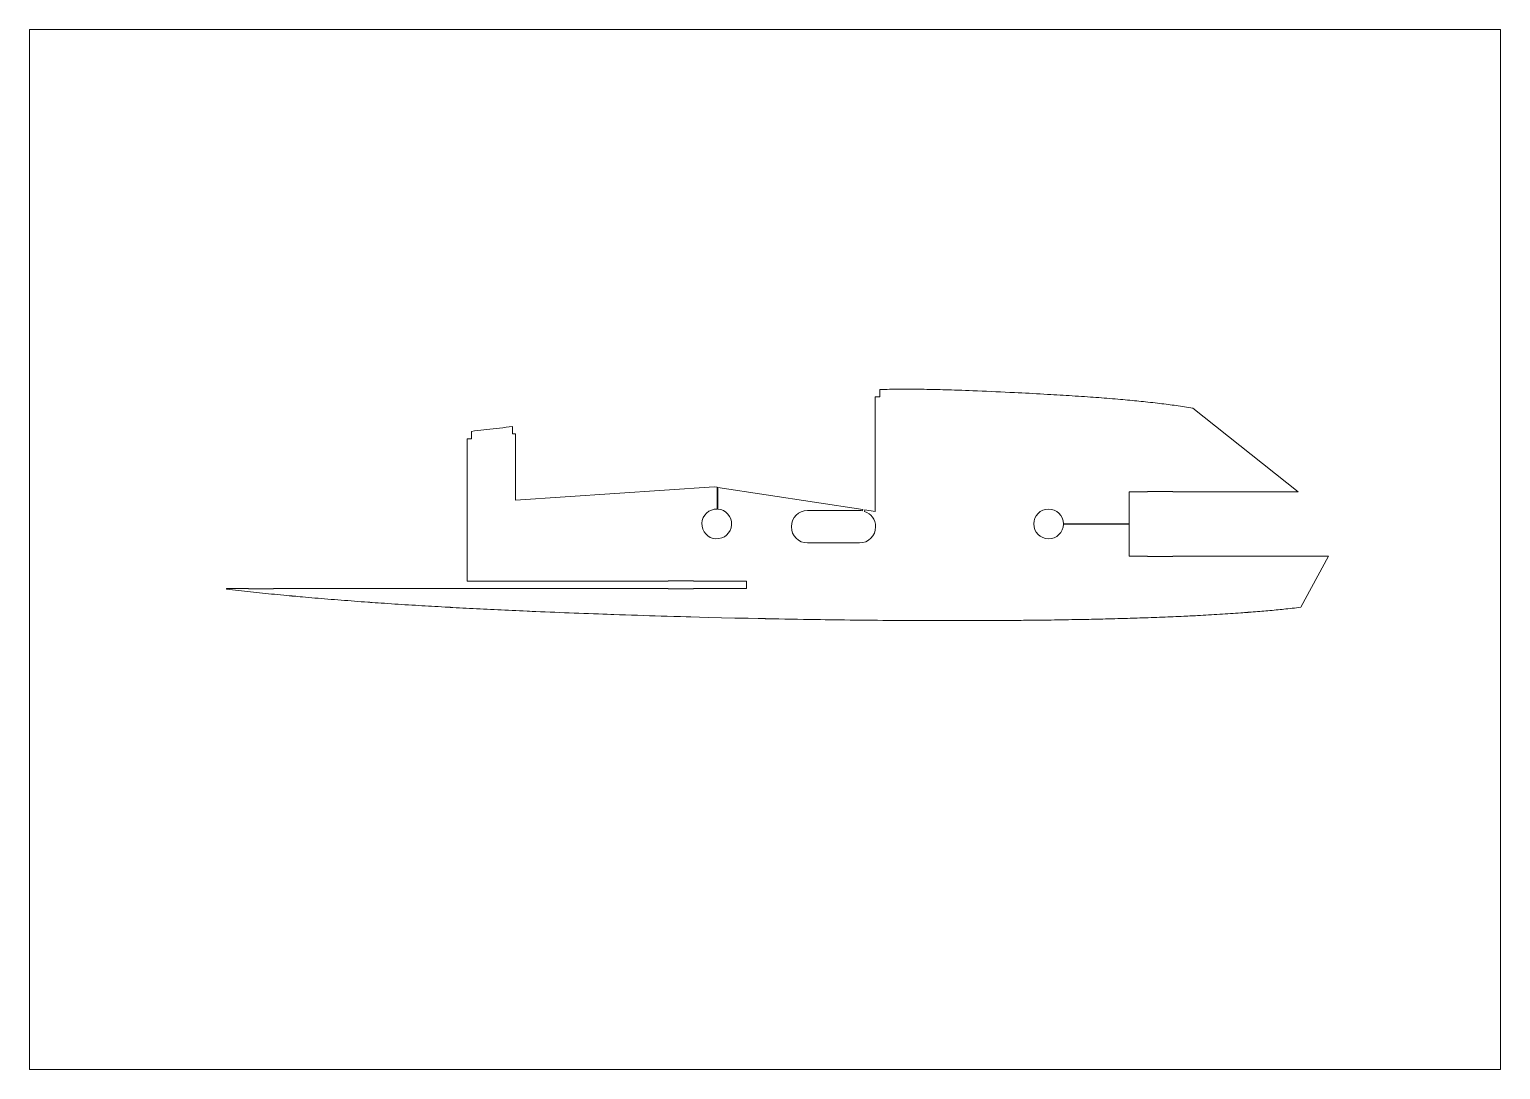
# Paper-space layout 'Sheet' of a CAD drawing. Header units: millimetres. Extents: x 0 to 594, y 0 to 420.
# The model-space entities are those that its viewports show. They can reach past a viewport. Long polylines and large blocks are cut down to what shows.
import ezdxf

# ---------------------------------------------------------------- set-up
doc = ezdxf.new("R2010")
doc.units = ezdxf.units.MM
doc.layers.add('Geometries', color=7, linetype='Continuous')

msp = doc.modelspace()

# ---------------------------------------------------------------- linework, layer by layer
at = {"layer": 'Geometries', "linetype": 'Continuous', "lineweight": 13}
for p, q in [((343.43, 274.62), (343.43, 271.62)), ((343.43, 271.62), (341.51, 271.62)), ((341.51, 271.62), (341.51, 225.32)), ((512.23, 233.32), (469.72, 267.08)), ((178.46, 257.71), (178.46, 254.71)), ((195.01, 259.65), (195.01, 256.65)), ((195.01, 256.65), (196.26, 256.65)), ((196.26, 229.88), (196.26, 256.65)), ((178.46, 254.71), (176.75, 254.71)), ((176.75, 197.22), (176.75, 254.71)), ((196.26, 229.88), (276.51, 235.32)), ((277.71, 235.13), (276.51, 235.32)), ((277.71, 226.31), (277.71, 235.13)), ((336.51, 226.09), (277.91, 235.1)), ((277.91, 235.1), (277.91, 226.3)), ((444.06, 233.32), (444.06, 220.42)), ((451.41, 233.32), (444.06, 233.32)), ((451.41, 233.42), (461.61, 233.42)), ((451.41, 233.42), (451.41, 233.32)), ((461.61, 233.32), (461.61, 233.42)), ((512.23, 233.32), (461.61, 233.32)), ((314.16, 225.73), (335.16, 225.73)), ((336.41, 225.61), (336.51, 226.09)), ((337.32, 225.96), (337.2, 225.4)), ((341.51, 225.32), (337.32, 225.96)), ((417.51, 220.42), (444.06, 220.42)), ((444.06, 220.22), (417.51, 220.22)), ((444.06, 220.22), (444.06, 207.32)), ((307.66, 219.13), (307.66, 219.23)), ((341.66, 219.23), (341.66, 219.13)), ((335.16, 212.63), (314.16, 212.63)), ((451.41, 207.32), (444.06, 207.32)), ((451.41, 207.22), (451.41, 207.32)), ((461.61, 207.22), (451.41, 207.22)), ((461.61, 207.32), (461.61, 207.22)), ((524.49, 207.32), (461.61, 207.32)), ((524.49, 207.32), (513.39, 186.65)), ((176.75, 197.22), (257.91, 197.22)), ((268.11, 197.32), (257.91, 197.32)), ((257.91, 197.32), (257.91, 197.22)), ((268.11, 197.22), (268.11, 197.32)), ((268.11, 197.22), (289.51, 197.22)), ((289.51, 197.22), (289.51, 194.22)), ((88.41, 194.22), (79.51, 194.22)), ((79.51, 194.22), (79.51, 194.01)), ((88.41, 194.22), (88.41, 194.12)), ((88.41, 194.12), (98.61, 194.12)), ((98.61, 194.12), (98.61, 194.22)), ((257.91, 194.22), (98.61, 194.22)), ((257.91, 194.22), (257.91, 194.12)), ((257.91, 194.12), (268.11, 194.12)), ((268.11, 194.12), (268.11, 194.22)), ((289.51, 194.22), (268.11, 194.22))]:
    msp.add_line(p, q, dxfattribs=at)
at = {"layer": 'Geometries', "linetype": 'Continuous', "lineweight": 13, "flags": 128}
for points in [[(469.72, 267.08), (468.88, 267.22), (468.04, 267.35), (467.2, 267.49), (466.36, 267.62), (465.52, 267.74), (464.7, 267.86), (463.88, 267.98), (463.06, 268.1), (462.24, 268.22), (461.41, 268.33), (460.58, 268.44), (459.75, 268.55), (458.92, 268.66), (458.09, 268.77), (457.26, 268.87), (456.44, 268.97), (455.48, 269.09), (454.52, 269.2), (453.56, 269.32), (452.6, 269.42), (451.64, 269.53), (450.69, 269.63), (449.79, 269.73), (448.9, 269.82), (448, 269.91), (447.11, 270), (446.22, 270.09), (445.27, 270.18), (444.33, 270.27), (443.39, 270.36), (442.45, 270.45), (441.51, 270.53), (440.57, 270.61), (439.47, 270.71), (438.37, 270.8), (437.27, 270.89), (436.18, 270.98), (435.06, 271.07), (433.95, 271.15), (432.84, 271.24), (431.73, 271.32), (430.62, 271.4), (429.51, 271.48), (428.41, 271.56), (427.18, 271.65), (425.96, 271.73), (424.74, 271.81), (423.52, 271.89), (422.3, 271.97), (421.09, 272.05), (419.87, 272.13), (418.66, 272.2), (417.4, 272.28), (416.13, 272.35), (414.87, 272.43), (413.61, 272.5), (412.35, 272.58), (411.1, 272.65), (409.6, 272.73), (408.09, 272.82), (406.6, 272.9), (405.1, 272.98), (403.6, 273.06), (402.14, 273.14), (400.68, 273.21), (399.21, 273.29), (397.75, 273.36), (395.86, 273.46), (393.97, 273.55), (392.09, 273.64), (390.2, 273.73), (388.32, 273.82), (386.47, 273.9), (384.62, 273.98), (382.77, 274.06), (380.92, 274.13), (379.44, 274.19), (377.96, 274.25), (376.48, 274.3), (375, 274.35), (373.52, 274.4), (372.35, 274.44), (371.18, 274.47), (370.01, 274.5), (368.84, 274.53), (367.67, 274.56), (366.6, 274.59), (365.53, 274.61), (364.47, 274.63), (363.4, 274.65), (362.32, 274.67), (361.25, 274.68), (360.17, 274.69), (359.19, 274.71), (358.2, 274.71), (357.21, 274.72), (356.22, 274.73), (355.22, 274.73), (354.23, 274.73), (353.23, 274.73), (352.23, 274.73), (351.23, 274.72), (350.23, 274.72), (349.22, 274.71), (348.21, 274.7), (347.26, 274.69), (346.31, 274.67), (345.35, 274.66), (344.39, 274.64), (343.43, 274.62)], [(195.01, 259.65), (193.73, 259.5), (192.44, 259.34), (191.15, 259.19), (189.84, 259.04), (188.53, 258.89), (187.21, 258.73), (185.88, 258.58), (184.66, 258.43), (183.43, 258.29), (182.2, 258.15), (180.96, 258), (179.71, 257.86), (178.46, 257.71)], [(79.51, 194.01), (80.72, 193.87), (81.93, 193.73), (83.15, 193.59), (84.38, 193.45), (85.62, 193.31), (86.86, 193.17), (88.04, 193.04), (89.23, 192.91), (90.42, 192.78), (91.62, 192.65), (92.83, 192.53), (94.05, 192.4), (95.27, 192.28), (96.5, 192.15), (97.73, 192.03), (98.97, 191.9), (100.2, 191.78), (101.43, 191.66), (102.67, 191.54), (103.91, 191.43), (104.91, 191.33), (105.92, 191.24), (106.14, 191.22), (106.37, 191.2), (106.59, 191.18), (106.82, 191.15), (107.05, 191.13), (107.27, 191.11), (107.5, 191.09), (108.42, 191.01), (109.34, 190.93), (110.26, 190.84), (111.5, 190.73), (112.75, 190.62), (114.01, 190.51), (115.27, 190.41), (116.57, 190.3), (117.87, 190.19), (119.18, 190.08), (120.49, 189.97), (121.82, 189.86), (123.14, 189.75), (124.48, 189.65), (125.82, 189.54), (127.16, 189.44), (128.52, 189.34), (129.88, 189.23), (131.24, 189.13), (132.59, 189.03), (133.94, 188.93), (135.3, 188.83), (136.67, 188.73), (136.92, 188.71), (137.16, 188.7), (137.41, 188.68), (137.65, 188.66), (137.9, 188.65), (138.13, 188.63), (138.37, 188.61), (139.65, 188.52), (140.8, 188.44), (141.96, 188.36), (143.34, 188.27), (144.73, 188.17), (146.13, 188.08), (147.5, 187.99), (148.87, 187.9), (150.26, 187.81), (151.64, 187.72), (153.04, 187.64), (154.44, 187.55), (155.85, 187.46), (157.15, 187.38), (158.45, 187.3), (159.76, 187.23), (161.08, 187.15), (162.4, 187.07), (163.72, 186.99), (165.08, 186.92), (166.44, 186.84), (167.8, 186.76), (168.71, 186.71), (169.61, 186.66), (169.82, 186.65), (170.02, 186.64), (170.22, 186.63), (170.4, 186.62), (170.59, 186.61), (170.78, 186.6), (170.97, 186.59), (172.31, 186.51), (173.65, 186.44), (175, 186.37), (176.36, 186.3), (177.75, 186.22), (179.14, 186.15), (180.54, 186.08), (181.95, 186.01), (183.37, 185.94), (184.79, 185.87), (186.21, 185.8), (187.64, 185.73), (189.08, 185.66), (190.53, 185.59), (191.98, 185.52), (193.43, 185.45), (194.9, 185.38), (196.37, 185.32), (197.88, 185.25), (199.4, 185.18), (200.93, 185.11), (201.94, 185.07), (202.95, 185.02), (203.02, 185.02), (203.08, 185.02), (203.15, 185.01), (203.21, 185.01), (203.28, 185.01), (203.34, 185.01), (203.41, 185), (203.77, 184.99), (204.41, 184.96), (206.33, 184.88), (208.26, 184.8), (210.2, 184.71), (212.14, 184.63), (214.1, 184.56), (216.02, 184.48), (217.96, 184.4), (219.9, 184.33), (221.84, 184.25), (223.8, 184.18), (225.76, 184.1), (227.73, 184.03), (229.71, 183.96), (231.46, 183.9), (233.21, 183.84), (234.75, 183.78), (234.85, 183.78), (234.95, 183.78), (235.05, 183.77), (235.14, 183.77), (235.24, 183.77), (235.34, 183.76), (235.43, 183.76), (235.92, 183.74), (238.31, 183.66), (240.71, 183.58), (243.11, 183.5), (245.52, 183.42), (247.93, 183.35), (250.3, 183.27), (252.69, 183.2), (255.07, 183.13), (257.46, 183.06), (260.15, 182.98), (262.84, 182.9), (265.22, 182.84), (265.49, 182.83), (265.75, 182.82), (266.02, 182.81), (266.29, 182.81), (266.56, 182.8), (266.81, 182.79), (267.06, 182.79), (270.6, 182.69), (274.14, 182.6), (279.5, 182.47), (284.87, 182.34), (290.23, 182.22), (294.2, 182.14), (295.94, 182.1), (296.17, 182.1), (296.39, 182.09), (296.6, 182.09), (296.82, 182.08), (297.04, 182.08), (297.26, 182.07), (299.89, 182.02), (302.52, 181.97), (305.05, 181.92), (307.57, 181.88), (310.09, 181.83), (312.6, 181.79), (315.11, 181.75), (317.61, 181.71), (319.45, 181.69), (321.29, 181.66), (322.9, 181.64), (323.16, 181.63), (323.41, 181.63), (323.67, 181.62), (323.92, 181.62), (324.16, 181.62), (325.82, 181.6), (327.48, 181.57), (329.13, 181.55), (331.37, 181.53), (333.61, 181.5), (335.84, 181.47), (338.06, 181.45), (340.27, 181.43), (342.43, 181.41), (344.59, 181.39), (346.74, 181.37), (348.89, 181.36), (349.68, 181.35), (350.46, 181.35), (351.23, 181.34), (352.01, 181.34), (352.78, 181.33), (353.55, 181.33), (354.33, 181.32), (356.45, 181.31), (358.56, 181.3), (360.44, 181.29), (362.32, 181.29), (364.19, 181.28), (366.05, 181.28), (367.91, 181.27), (369.77, 181.27), (371.62, 181.27), (373.47, 181.27), (374.43, 181.27), (375.41, 181.27), (376.38, 181.27), (377.35, 181.27), (378.32, 181.27), (379.29, 181.28), (381.17, 181.28), (383.04, 181.29), (384.91, 181.29), (386.76, 181.3), (388.61, 181.31), (390.45, 181.32), (392.28, 181.33), (393.69, 181.34), (395.09, 181.35), (396.49, 181.36), (397.88, 181.37), (398.11, 181.37), (398.34, 181.37), (398.58, 181.38), (398.82, 181.38), (399.06, 181.38), (399.3, 181.38), (400.44, 181.39), (401.44, 181.4), (402.45, 181.41), (403.92, 181.43), (405.39, 181.44), (406.85, 181.46), (408.3, 181.48), (409.74, 181.5), (411.15, 181.51), (412.56, 181.53), (413.95, 181.55), (415.35, 181.57), (416.73, 181.6), (418.11, 181.62), (419.48, 181.64), (420.84, 181.67), (421.59, 181.68), (421.66, 181.68), (421.74, 181.68), (421.81, 181.68), (421.88, 181.68), (421.96, 181.69), (422.04, 181.69), (422.12, 181.69), (422.2, 181.69), (423.34, 181.71), (424.36, 181.73), (425.37, 181.75), (426.54, 181.77), (427.7, 181.8), (428.85, 181.82), (430, 181.85), (431.15, 181.87), (432.27, 181.9), (433.38, 181.93), (434.49, 181.95), (435.59, 181.98), (436.89, 182.01), (438.19, 182.05), (439.48, 182.08), (440.76, 182.12), (442.03, 182.16), (443.3, 182.19), (444.38, 182.23), (445.44, 182.26), (445.52, 182.26), (445.61, 182.26), (445.69, 182.27), (445.77, 182.27), (445.86, 182.27), (445.94, 182.27), (446.02, 182.28), (446.48, 182.29), (447.3, 182.32), (448.39, 182.35), (449.49, 182.39), (450.57, 182.43), (451.73, 182.47), (452.88, 182.51), (454.02, 182.55), (455.16, 182.59), (456.29, 182.64), (457.42, 182.68), (458.54, 182.72), (459.65, 182.77), (460.75, 182.82), (461.85, 182.86), (462.92, 182.91), (463.99, 182.96), (465.04, 183.01), (466.1, 183.05), (466.93, 183.09), (467.76, 183.13), (468.49, 183.17), (468.57, 183.17), (468.66, 183.18), (468.74, 183.18), (468.82, 183.18), (468.9, 183.19), (468.99, 183.19), (469.08, 183.2), (469.94, 183.24), (470.8, 183.28), (471.65, 183.33), (472.78, 183.39), (473.91, 183.45), (475.02, 183.51), (476.13, 183.57), (477.26, 183.64), (478.38, 183.7), (479.49, 183.77), (480.59, 183.83), (481.68, 183.9), (482.77, 183.97), (483.85, 184.04), (484.92, 184.11), (485.98, 184.18), (487.03, 184.25), (488.08, 184.33), (489.11, 184.4), (489.87, 184.46), (490.62, 184.51), (491.37, 184.57), (491.49, 184.58), (491.61, 184.59), (491.74, 184.6), (491.87, 184.61), (492.01, 184.62), (492.14, 184.63), (492.28, 184.64), (492.42, 184.65), (493.27, 184.71), (494.15, 184.78), (495.02, 184.85), (495.88, 184.92), (496.74, 184.99), (497.6, 185.07), (498.43, 185.14), (499.26, 185.21), (500.08, 185.28), (500.9, 185.36), (501.73, 185.43), (502.55, 185.51), (503.36, 185.59), (504.17, 185.66), (504.97, 185.74), (505.76, 185.82), (506.53, 185.9), (507.31, 185.98), (508.07, 186.06), (508.98, 186.15), (509.88, 186.25), (510.77, 186.35), (511.65, 186.45), (512.53, 186.55), (513.39, 186.65)]]:
    msp.add_lwpolyline(points, dxfattribs=at)
at = {"layer": 'Geometries', "linetype": 'Continuous', "lineweight": 13}
for centre, radius, start, end in [((277.51, 220.32), 6, 88.08979, 86.17745), ((314.16, 219.23), 6.5, 90, 180), ((335.16, 219.23), 6.5, 78.90648, 90), ((411.51, 220.32), 6, 0.95497, 359.04503), ((335.16, 219.23), 6.5, 0, 71.66884), ((314.16, 219.13), 6.5, 180, 270), ((335.16, 219.13), 6.5, 270, 0)]:
    msp.add_arc(centre, radius, start, end, dxfattribs=at)

psp = doc.layouts.new('Sheet')

# ---------------------------------------------------------------- viewports
at = {"layer": '0'}
psp.add_viewport(center=(297, 210), size=(594, 420), view_center_point=(297, 210), view_height=420, dxfattribs=at)

doc.saveas('drawing.dxf')
